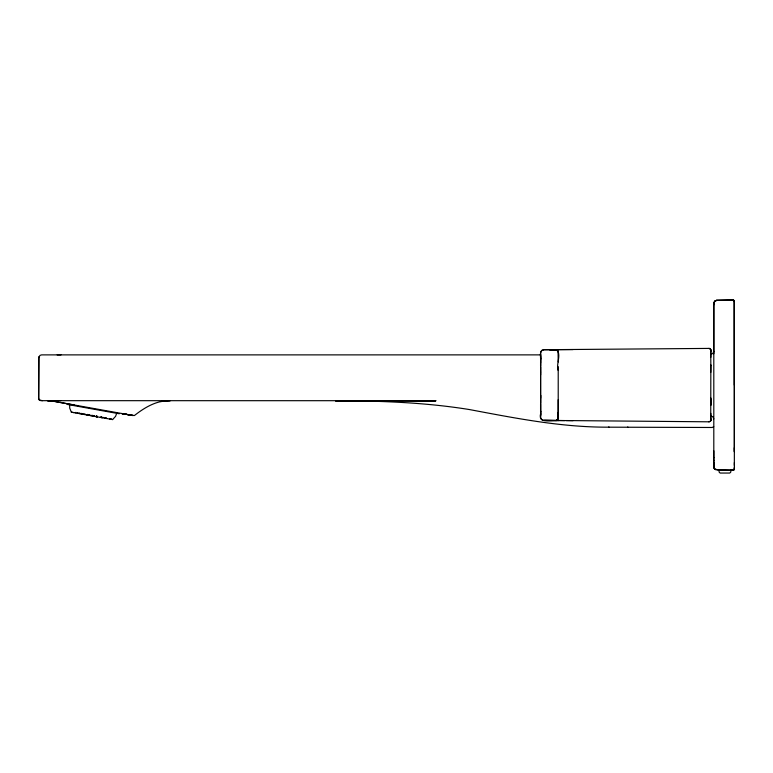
<?xml version="1.0" encoding="UTF-8"?>
<svg xmlns="http://www.w3.org/2000/svg" width="773" height="773" viewBox="0 0 773 773"><rect width="100%" height="100%" fill="white"/><g stroke="black" fill="none" stroke-linecap="round" stroke-linejoin="round"><path stroke-width="1.16" d="M540.598 372.016L540.598 398.211M540.569 365.967L540.598 354.015L540.578 358.295C540.482 355.464 539.525 349.357 544.192 349.715L573.015 349.57M564.705 420.58L555.99 420.522L558.077 419.082L558.212 412.937L558.087 419.13L556 420.609C550.54 420.464 537.95 423.527 540.598 413.768M558.212 412.54L558.212 399.728M558.212 366.644L558.212 418.299M710.841 419.923L710.841 413.429M710.841 357.3L710.841 349.918L709.363 348.41L544.192 349.715M719.035 470.032L714.658 469.037L713.808 466.969L713.798 303.277L714.938 300.9L716.735 300.233L732.833 299.953L734.321 301.451L734.35 451.838M713.808 460.389L713.837 467.327L714.909 469.327M713.808 450.814L713.798 457.684M713.808 353.783L713.808 303.586M734.35 467.317L734.35 468.786M734.35 465.365L734.35 462.573M540.598 417.14L540.598 395.216L540.598 416.203L540.598 411.043L540.598 414.792M540.588 372.093L540.598 366.943M543.487 349.86C538.994 350.44 541.003 356.179 540.578 359.213L540.578 358.372L540.588 362.991M558.212 361.957L558.067 351.106L556 349.609C562.29 353.329 555.594 364.788 558.212 370.489M558.212 415.642L558.212 412.386M708.677 421.778L710.406 421.353L710.831 419.15L710.735 420.87L709.363 421.816L566.251 420.56M734.35 301.866L733.896 300.504M540.578 359.213L540.598 355.425M734.35 468.361L734.234 469.356M710.774 372.364L710.841 364.904L710.735 420.87M710.841 351.097L710.406 348.874M713.798 304.804L714.233 301.789L716.735 300.301L733.587 300.001L734.35 300.745L734.35 469.482L733.587 470.226L716.735 469.936M713.827 304.388L713.856 302.9M713.808 304.678L714.658 301.19L716.716 300.359M75.735 412.946L75.841 412.347M77.696 413.294L77.715 412.685M79.01 413.536L79.117 412.937M79.735 413.661L79.841 413.072M81.262 413.323L80.769 413.845M83.078 414.26L83.184 413.671M84.363 414.492L84.47 413.903M85.078 414.628L85.185 414.028M87.61 415.082L87.745 414.492M89.204 415.362L89.31 414.772M89.919 415.497L90.026 414.898M91.687 415.816L91.794 415.217M92.267 415.913L92.373 415.323M93.224 416.087L93.34 415.497M94.035 416.232L94.142 415.642M96.316 416.647L96.451 416.058M96.567 416.686L96.673 416.096M96.586 416.695L96.693 416.096M97.282 416.821L97.388 416.222M100.877 417.468L100.983 416.869M101.186 417.526L101.292 416.927M101.65 417.604L101.756 417.014M102.799 417.807L102.906 417.217M104.877 418.183L105.051 417.604M106.278 418.435L106.452 417.855M110.095 419.121L110.201 418.531M110.897 419.266L111.003 418.676M713.798 351.29L712.928 353.406L710.87 354.276M540.472 354.875L41.616 354.884L40.012 355.358L38.679 357.812L38.679 398.433L39.317 400.028L40.921 400.675L435.827 400.704M39.008 356.469L38.679 398.433L39.336 400.018L42.496 400.675M67.135 404.395L119.264 413.768M713.711 426.532L712.339 427.488L605.906 427.169C559.807 427.044 514.547 418.038 469.433 409.555C425.247 402.424 380.393 400.858 335.695 400.675L379.649 400.704M733.906 469.849L734.234 469.24M69.686 405.294L69.686 408.067L71.348 412.154L112.597 419.575L115.583 416.328L116.53 413.719M733.896 469.723L730.533 470.235M170.079 400.665C156.523 400.327 144.677 407.497 134.405 415.536L130.666 415.14M732.833 470.158L733.403 470.052M160.687 401.564L170.35 400.665M549.777 349.792L558.724 349.686M549.893 349.783L556.744 349.696M708.677 348.439L709.933 348.555M57.173 354.884L60.99 354.875M48.844 400.675L53.472 400.675M56.303 400.675L61.115 400.665M54.767 400.665L57.772 400.675M379.659 400.675L435.827 400.81L335.695 400.675L379.485 401.1M346.372 400.714L335.695 400.675L379.562 400.839L367.706 400.801M573.015 420.647L543.487 420.357L541.448 419.517L540.598 417.468M558.724 420.541L544.192 420.367L556.744 420.522M719.083 469.974L731.384 470.187M49.723 400.743L47.433 400.675L53.559 401.139L50.245 400.781M47.791 400.665L50.612 400.762M124.501 414.028L126.202 414.318L121.999 413.574L128.25 414.686M121.641 413.516L133.178 415.545L51.356 400.897L54.612 401.458M127.4 414.55L132.743 415.507M732.833 300.079L733.403 300.185M55.569 401.622L58.275 402.115M60.023 402.424L62.845 402.936M63.628 403.071L74.247 404.984M74.092 412.647L71.348 412.154M77.242 413.217L78.498 413.439M81.87 414.048L82.856 414.222M86.518 414.879L88.721 415.275M90.228 415.545L90.721 415.642M93.726 416.183L97.427 416.85M100.355 417.372L102.084 417.681M105.457 418.29L106.703 418.512M109.863 419.082L112.597 419.575M556 349.618L556.869 349.811M710.87 415.942L712.928 416.831L713.798 418.937M715.788 469.82L714.233 468.438L713.808 465.723M710.735 349.348L710.841 365.243M713.798 466.95L713.952 467.897M710.841 419.439L710.841 420.154L710.831 419.15M710.774 397.863L710.841 404.975M710.783 398.762L710.841 405.313M734.321 447.77L734.35 451.49M710.841 350.005L710.841 351.377M540.578 358.372L540.598 375.002M734.321 302.117L734.35 385.118M713.798 462.698L713.808 464.534M713.798 457.529L713.808 460.534M540.598 403.284L540.598 359.29M540.569 404.25L540.578 411.845M730.823 469.53L730.823 472.013L729.799 473.047L720.117 473.047L719.083 472.013L719.083 469.53M627.792 426.928L627.792 427.479M87.465 414.444L87.388 415.043L87.494 414.444M609.095 427.266L608.515 427.247L609.047 427.266"/></g></svg>
